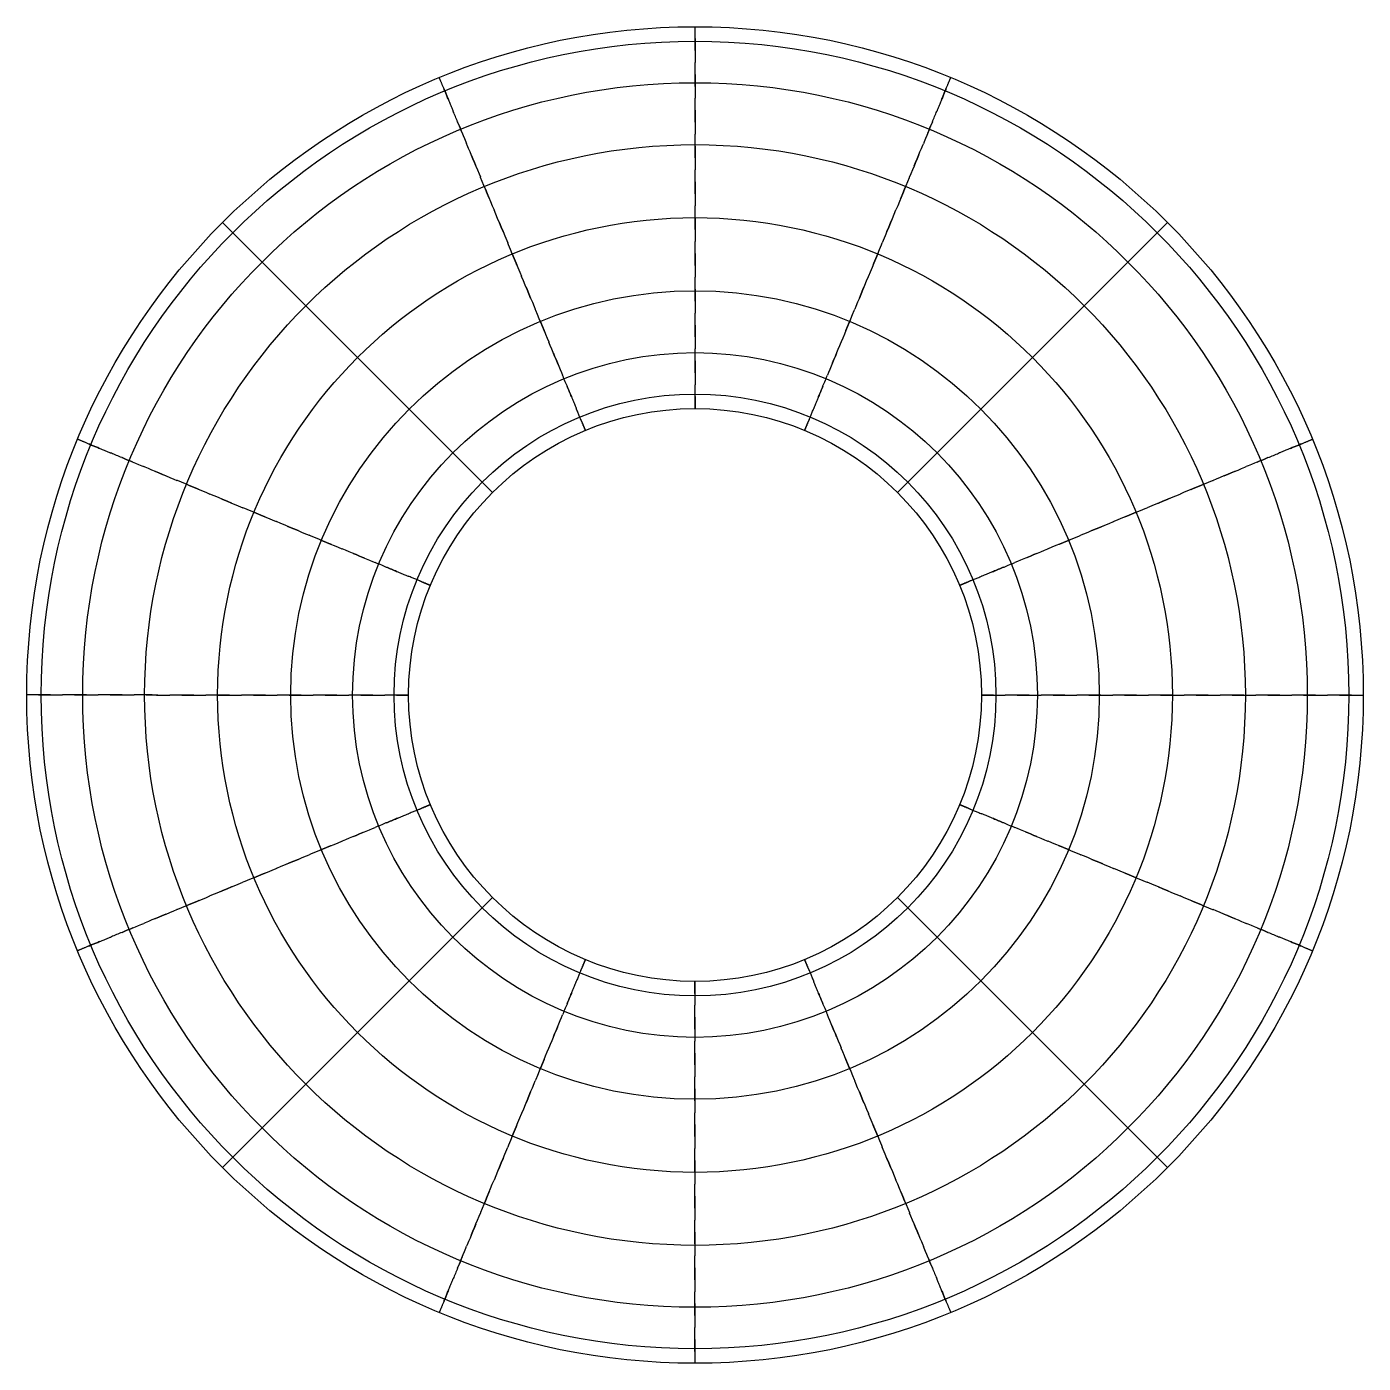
# Model space of a CAD drawing. Extents: x -700 to 700, y -700 to 700.
import ezdxf

# ---------------------------------------------------------------- set-up
doc = ezdxf.new("R2010")
doc.units = 0
doc.header["$LTSCALE"] = 100
doc.linetypes.add('HIDDEN', pattern=[0.375, 0.25, -0.125])
doc.layers.add('Poloidal', color=1, linetype='HIDDEN')
doc.layers.add('Toroidal', color=7, linetype='Continuous')

msp = doc.modelspace()

# ---------------------------------------------------------------- linework, layer by layer
at = {"layer": 'Poloidal', "color": 0, "extrusion": (-1, 1e-16, 0)}
msp.add_circle((-500, 0), 200, dxfattribs=at)
at = {"layer": 'Poloidal', "color": 0, "extrusion": (-0.92388, -0.382683, 0)}
msp.add_circle((-500, 0), 200, dxfattribs=at)
at = {"layer": 'Poloidal', "color": 0, "extrusion": (-0.92388, 0.382683, 0)}
msp.add_circle((-500, 0), 200, dxfattribs=at)
at = {"layer": 'Poloidal', "color": 0, "extrusion": (-0.707107, -0.707107, 0)}
msp.add_circle((-500, 0), 200, dxfattribs=at)
at = {"layer": 'Poloidal', "color": 0, "extrusion": (-0.707107, 0.707107, 0)}
msp.add_circle((-500, 0), 200, dxfattribs=at)
at = {"layer": 'Poloidal', "color": 0, "extrusion": (-0.382683, -0.92388, 0)}
msp.add_circle((-500, 0), 200, dxfattribs=at)
at = {"layer": 'Poloidal', "color": 0, "extrusion": (-0.382683, 0.92388, 0)}
msp.add_circle((-500, 0), 200, dxfattribs=at)
at = {"layer": 'Poloidal', "color": 0, "extrusion": (-1e-16, -1, 0)}
msp.add_circle((-500, 0), 200, dxfattribs=at)
at = {"layer": 'Poloidal', "color": 0, "extrusion": (0, 1, 0)}
msp.add_circle((-500, 0), 200, dxfattribs=at)
at = {"layer": 'Poloidal', "color": 0, "extrusion": (0.382683, -0.92388, 0)}
msp.add_circle((-500, 0), 200, dxfattribs=at)
at = {"layer": 'Poloidal', "color": 0, "extrusion": (0.382683, 0.92388, 0)}
msp.add_circle((-500, 0), 200, dxfattribs=at)
at = {"layer": 'Poloidal', "color": 0, "extrusion": (0.707107, -0.707107, 0)}
msp.add_circle((-500, 0), 200, dxfattribs=at)
at = {"layer": 'Poloidal', "color": 0, "extrusion": (0.707107, 0.707107, 0)}
msp.add_circle((-500, 0), 200, dxfattribs=at)
at = {"layer": 'Poloidal', "color": 0, "extrusion": (0.92388, -0.382683, 0)}
msp.add_circle((-500, 0), 200, dxfattribs=at)
at = {"layer": 'Poloidal', "color": 0, "extrusion": (0.92388, 0.382683, 0)}
msp.add_circle((-500, 0), 200, dxfattribs=at)
at = {"layer": 'Poloidal', "color": 0, "extrusion": (1, -2e-16, 0)}
msp.add_circle((-500, 0), 200, dxfattribs=at)
at = {"layer": 'Toroidal', "color": 0}
for centre, radius in [((0, 0), 700), ((0, 0, -76.5), 684.8), ((0, 0, 76.5), 684.8), ((0, 0, -141.4), 641.4), ((0, 0, 141.4), 641.4), ((0, 0, -184.8), 576.5), ((0, 0, 184.8), 576.5), ((0, 0, 200), 500), ((0, 0, -200), 500), ((0, 0, 184.8), 423.5), ((0, 0, -184.8), 423.5), ((0, 0, 141.4), 358.6), ((0, 0, -141.4), 358.6), ((0, 0, 76.5), 315.2), ((0, 0, -76.5), 315.2), ((0, 0), 300)]:
    msp.add_circle(centre, radius, dxfattribs=at)

doc.saveas('drawing.dxf')
